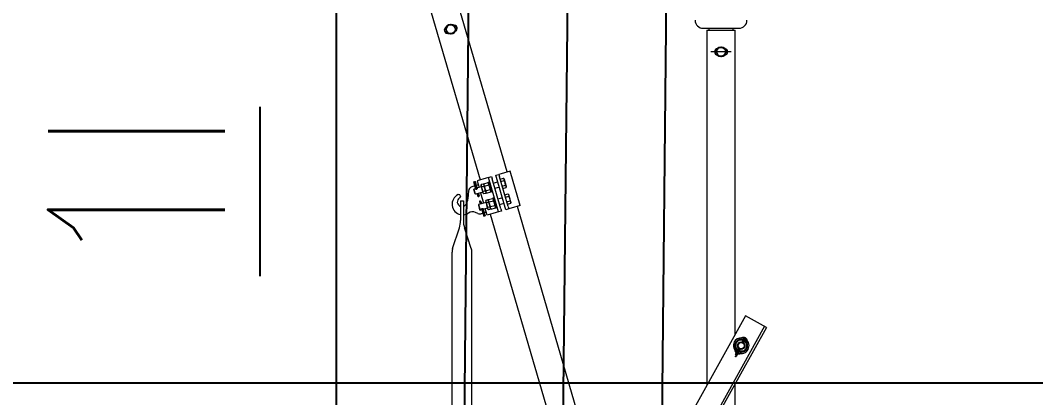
# Model space of a CAD drawing. Header units: millimetres. Extents: x -37020 to 35906, y -101 to 52234.
# Drawn here: x -108.002 to -105.846, y 327.173 to 327.975 of the extents above; entities that cross this region are included whole.
import ezdxf

# ---------------------------------------------------------------- set-up
doc = ezdxf.new("R2010")
doc.units = ezdxf.units.MM
doc.linetypes.add('DASHED2', pattern=[0.375, 0.25, -0.125])
doc.layers.add('Catenaria', color=2, linetype='Continuous')
doc.layers.add('unifilar VIAS Ppales', color=5, linetype='DASHED2')
doc.styles.add('Romans PF', font='romans.shx', dxfattribs={"width": 0.8})

# ---------------------------------------------------------------- blocks, each defined once
blk = doc.blocks.new('cat1234')
at = {"layer": 'Catenaria', "color": 0, "ltscale": 0.1}
for p, q in [((0.9998, 0.42), (10.8394, 0.3188)), ((0.9998, 0.21), (10.8394, 0.1088)), ((0.9998, 0.21), (10.8394, 0.1088)), ((0.9998, 0), (10.8372, -0.1012))]:
    blk.add_line(p, q, dxfattribs=at)
blk = doc.blocks.new('ménsula móvil IN G 2.8m')
at = {"color": 8, "linetype": 'Continuous', "lineweight": 15}
for p, q in [((1285.6, 96.3), (1261, 51.8)), ((1283.3, 92.1), (2376.6, -513.9)), ((1285.6, 96.3), (2378.9, -509.8)), ((1261, 51.8), (2354.2, -554.2)), ((1312.5, 49.4), (1312.5, 47.7)), ((1315.6, 45.5), (1316.3, 46.8)), ((1316.8, 44.8), (1315.6, 45.5)), ((1316.3, 46.8), (1316.5, 47.1)), ((1316.3, 46.8), (1317.3, 46.2)), ((1316.6, 47.4), (1316.5, 47.1)), ((1316.5, 47.1), (1317.5, 46.6)), ((1316.5, 47.1), (1317.5, 46.6)), ((1317.4, 48.8), (1316.6, 47.4)), ((1316.6, 47.4), (1317.7, 46.9)), ((1317.4, 48.8), (1318.6, 48.1)), ((654, 25.8), (650, 25.8)), ((654, -30.2), (654, 30.1)), ((1300.1, 30.1), (654, 30.1)), ((1317.9, 32.7), (1316.9, 31.3)), ((1319.5, 31.8), (1318.8, 30.2)), ((1342.4, 30.6), (1330.4, 37.3)), ((1331.3, 38.5), (1343.5, 31.7)), ((1331.5, 38.8), (1346.8, 30.3)), ((1331.5, 38.8), (1343.3, 32.3)), ((1331.7, 39.1), (1347.3, 30.4)), ((1332.2, 40.5), (1347.7, 31.9)), ((2341, 30.1), (1404.9, 30.1)), ((650, -25.8), (654, -25.8)), ((654, -30.2), (1408.9, -30.2)), ((1753.1, -221), (1028.5, -432.5)), ((1045.4, -490.4), (1827.3, -262.1)), ((1026.7, -426.3), (953.6, -447.7)), ((1026.7, -426.3), (1032.3, -445.4)), ((953.6, -447.7), (959.1, -466.7)), ((1029, -452), (965.5, -470.5)), ((1003.2, -451.2), (1002.1, -452.4)), ((1004.1, -459.2), (1002.1, -452.4)), ((1004.3, -450.9), (1003.2, -451.2)), ((1011.8, -448.7), (1004.3, -450.9)), ((1009, -457.8), (1007, -450.9)), ((1019.3, -446.5), (1011.8, -448.7)), ((1019, -454.9), (1017, -448)), ((1020.4, -446.2), (1019.3, -446.5)), ((1022, -446.6), (1020.4, -446.2)), ((1024, -453.4), (1022, -446.6)), ((1029, -452), (1033.8, -450.6)), ((1032.3, -445.4), (1033.8, -450.6)), ((1033.8, -450.6), (1035.6, -456.7)), ((955.4, -453.9), (599.3, -557.8)), ((959.1, -466.7), (960.7, -471.9)), ((960.7, -471.9), (965.5, -470.5)), ((962.4, -478), (960.7, -471.9)), ((1030.8, -458.1), (967.2, -476.6)), ((968.5, -462.2), (969.6, -461)), ((970.5, -469), (968.5, -462.2)), ((969.6, -461), (970.7, -460.7)), ((1033.6, -467.7), (970, -486.2)), ((970.7, -460.7), (978.2, -458.5)), ((1035.4, -473.7), (971.8, -492.3)), ((975.4, -467.6), (973.4, -460.7)), ((979.3, -483.5), (976.5, -473.9)), ((978.2, -458.5), (985.7, -456.3)), ((985.4, -464.7), (983.4, -457.8)), ((985.7, -456.3), (986.8, -456)), ((986.8, -456), (988.4, -456.4)), ((988, -470.6), (990.8, -480.2)), ((990.4, -463.2), (988.4, -456.4)), ((1010.1, -464.1), (1012.9, -473.7)), ((1024.4, -470.3), (1021.6, -460.7)), ((1035.6, -456.7), (1030.8, -458.1)), ((1033.6, -467.7), (1038.4, -466.3)), ((1040.2, -472.3), (1035.4, -473.7)), ((1038.4, -466.3), (1040.2, -472.3)), ((1040.2, -472.3), (1041.7, -477.5)), ((967.2, -476.6), (962.4, -478)), ((965.2, -487.6), (970, -486.2)), ((967, -493.7), (965.2, -487.6)), ((971.8, -492.3), (967, -493.7)), ((967, -493.7), (968.5, -498.9)), ((977.1, -494.1), (976.2, -491)), ((998.3, -487.9), (977.1, -494.1)), ((977.9, -494.7), (979, -493.5)), ((980.5, -503.5), (977.9, -494.7)), ((985.5, -502), (982.9, -493.2)), ((995.5, -499.1), (992.9, -490.3)), ((996.3, -488.5), (997.9, -488.8)), ((997.4, -484.8), (998.3, -487.9)), ((1000.5, -497.7), (997.9, -488.8)), ((1009.8, -481.2), (1010.7, -484.3)), ((1010.7, -484.3), (1031.9, -478.1)), ((1012.6, -483.7), (1011.5, -484.9)), ((1014.1, -493.7), (1011.5, -484.9)), ((1014.1, -493.7), (1015.7, -494.1)), ((1015.7, -494.1), (1014.6, -495.2)), ((1014.6, -495.2), (1015.8, -499.4)), ((1016.8, -493.7), (1015.7, -494.1)), ((1019.1, -492.2), (1016.5, -483.4)), ((1024.3, -491.5), (1016.8, -493.7)), ((1019.5, -493.8), (1020.8, -498)), ((1031.8, -489.3), (1024.3, -491.5)), ((1033.5, -495.1), (1026, -497.3)), ((1029.1, -489.3), (1026.5, -480.5)), ((1029.5, -490.8), (1030.8, -495.1)), ((1031.5, -479), (1029.9, -478.6)), ((1031.9, -478.1), (1031, -475)), ((1034.1, -487.8), (1031.5, -479)), ((1032.9, -489), (1031.8, -489.3)), ((1034.5, -505.1), (1031.8, -495.6)), ((1032.9, -489), (1034.1, -487.8)), ((1034.5, -489.4), (1032.9, -489)), ((1033.5, -495.1), (1034.6, -494.8)), ((1034.5, -489.4), (1035.7, -493.6)), ((1034.6, -494.8), (1035.7, -493.6)), ((1041.7, -477.5), (1047.2, -496.6)), ((616.2, -615.7), (972.3, -511.7)), ((968.5, -498.9), (974.1, -517.9)), ((974.1, -517.9), (988.1, -513.8)), ((982.1, -503.9), (980.5, -503.5)), ((981, -505), (982.1, -503.9)), ((981, -505), (982.2, -509.2)), ((982.1, -503.9), (983.2, -503.5)), ((983.8, -509.6), (982.2, -509.2)), ((982.8, -515.4), (984.1, -519.8)), ((983.2, -503.5), (990.7, -501.3)), ((984.9, -509.3), (983.8, -509.6)), ((984.9, -509.3), (992.4, -507.1)), ((986, -503.6), (987.2, -507.8)), ((989.4, -518.3), (986.6, -508.8)), ((990.7, -501.3), (998.2, -499.2)), ((999.9, -504.9), (992.4, -507.1)), ((995.9, -500.7), (997.2, -504.9)), ((998.2, -499.2), (999.4, -498.8)), ((998.2, -505.4), (1002.7, -521.1)), ((1000.5, -497.7), (999.4, -498.8)), ((999.4, -498.8), (1000.9, -499.2)), ((999.6, -510.5), (1021.7, -504)), ((1001, -504.6), (999.9, -504.9)), ((1000.9, -499.2), (1002.1, -503.4)), ((1001.6, -514.7), (1000.9, -514.9)), ((1000.9, -514.9), (1001.6, -514.7)), ((1002.1, -503.4), (1001, -504.6)), ((1004.3, -513.9), (1001.6, -514.7)), ((1001.6, -514.7), (1004.3, -513.9)), ((1001.8, -514.8), (1001.6, -514.7)), ((1001.6, -514.7), (1001.6, -514.7)), ((1002, -514.9), (1001.8, -514.8)), ((1002.1, -515), (1002, -514.9)), ((1002.3, -515.2), (1002.1, -515)), ((1002.4, -515.5), (1002.3, -515.2)), ((1002.6, -515.8), (1002.4, -515.5)), ((1005.1, -516.7), (1002.4, -517.5)), ((1005.1, -516.7), (1002.4, -517.5)), ((1002.6, -516.1), (1002.6, -515.8)), ((1002.7, -516.4), (1002.6, -516.1)), ((1002.6, -517.1), (1002.7, -516.9)), ((1002.6, -517.3), (1002.6, -517.1)), ((1002.7, -516.7), (1002.7, -516.4)), ((1002.7, -516.9), (1002.7, -516.7)), ((1006.1, -513.4), (1004.3, -513.9)), ((1004.3, -513.9), (1006, -513.4)), ((1004.3, -513.9), (1004.3, -513.9)), ((1006.8, -516.2), (1005.1, -516.7)), ((1006.8, -516.2), (1005.1, -516.7)), ((1005.1, -516.7), (1005.1, -516.7)), ((1015.8, -499.4), (1017.4, -499.8)), ((1017.4, -499.8), (1018.5, -499.5)), ((1019.6, -509.5), (1017.9, -510)), ((1017.9, -510), (1019.6, -509.5)), ((1018.5, -499.5), (1026, -497.3)), ((1018.7, -512.7), (1020.4, -512.2)), ((1018.7, -512.7), (1020.4, -512.2)), ((1022.3, -508.7), (1019.6, -509.5)), ((1019.6, -509.5), (1022.3, -508.7)), ((1019.6, -509.5), (1019.6, -509.5)), ((1020.2, -499), (1024.8, -514.7)), ((1020.4, -512.2), (1023.1, -511.4)), ((1020.4, -512.2), (1023.1, -511.4)), ((1020.4, -512.2), (1020.4, -512.2)), ((1022, -509.2), (1022.1, -509)), ((1022, -509.5), (1022, -509.2)), ((1022, -509.8), (1022, -509.5)), ((1022.1, -510.1), (1022, -509.8)), ((1022.1, -509), (1022.2, -508.8)), ((1022.2, -510.4), (1022.1, -510.1)), ((1022.2, -508.8), (1022.3, -508.7)), ((1022.3, -510.6), (1022.2, -510.4)), ((1023, -508.5), (1022.3, -508.7)), ((1022.3, -508.7), (1023, -508.5)), ((1022.3, -508.7), (1022.3, -508.7)), ((1022.4, -510.9), (1022.3, -510.6)), ((1022.6, -511.1), (1022.4, -510.9)), ((1022.8, -511.3), (1022.6, -511.1)), ((1022.9, -511.4), (1022.8, -511.3)), ((1023.1, -511.4), (1022.9, -511.4)), ((1023.1, -511.4), (1023.8, -511.2)), ((1023.1, -511.4), (1023.8, -511.2)), ((1023.1, -511.4), (1023.1, -511.4)), ((1024.8, -514.7), (1036.3, -511.3)), ((1024.8, -514.7), (1026, -515.3)), ((1026, -515.3), (1035.7, -512.5)), ((1048.3, -501.1), (1032.9, -505.6)), ((1032.9, -505.6), (1048.3, -501.1)), ((1047.2, -496.6), (1033.2, -500.7)), ((1033.7, -508.3), (1049.1, -503.8)), ((1033.7, -508.3), (1049.1, -503.8)), ((1036.3, -511.3), (1035.3, -507.9)), ((1035.7, -512.5), (1036.3, -511.3)), ((1040.9, -498.4), (1042.2, -502.9)), ((1043.6, -516.2), (1041.3, -521.5)), ((1043, -505.6), (1044.1, -509.3)), ((1049.3, -503.5), (1048.7, -501.3)), ((976, -524.9), (975.4, -522.7)), ((991, -517.8), (975.6, -522.3)), ((975.6, -522.3), (991, -517.8)), ((991.8, -520.6), (976.4, -525)), ((991.8, -520.6), (976.4, -525)), ((984.9, -522.6), (986.9, -529.3)), ((991.2, -524.5), (990.2, -521)), ((1002.7, -521.1), (991.2, -524.5)), ((992.4, -525.1), (991.2, -524.5)), ((1002.1, -522.3), (992.4, -525.1)), ((995.8, -536.5), (1012.3, -537.5)), ((1002.4, -517.5), (1001.7, -517.7)), ((1002.4, -517.5), (1001.7, -517.7)), ((1002.7, -521.1), (1002.1, -522.3)), ((1002.4, -517.5), (1002.6, -517.3)), ((1002.4, -517.5), (1002.4, -517.5)), ((1117.7, -530.2), (1074.2, -544.6)), ((1756, -528.9), (1125.6, -528.9)), ((1007, -553.2), (1007.7, -553.3)), ((1016.6, -552.9), (1016.6, -547.1)), ((1016.6, -547.1), (1058.5, -547.1)), ((1016.6, -552.9), (1058.5, -552.9)), ((1023.9, -541.2), (1022.7, -540.6)), ((1117.7, -569.8), (1074.2, -555.4)), ((1756, -571.1), (1125.6, -571.1))]:
    blk.add_line(p, q, dxfattribs=at)
at = {"color": 8, "lineweight": 15}
blk.add_line((700, 21.5), (700, -21.5), dxfattribs=at)
at = {"color": 8, "linetype": 'Continuous', "lineweight": 15, "flags": 128}
for points in [[(1311.8, 47.8), (1312.2, 48.8), (1312.3, 49)], [(1312.7, 49.6), (1313.4, 50.7), (1313.4, 50.7)], [(1312.9, 47.3), (1312.9, 47.4), (1312.9, 47.5), (1312.9, 47.5), (1312.9, 47.6), (1312.9, 47.6), (1312.9, 47.6), (1312.9, 47.7), (1312.9, 47.7)], [(1313.2, 45.9), (1313.2, 46), (1313.2, 46.3), (1313.1, 46.7), (1312.9, 47.3)], [(1314.5, 49.1), (1314.1, 48.5), (1313.7, 47.8)], [(1314.4, 50), (1314.4, 50), (1314.3, 50), (1314.3, 49.9), (1314.2, 49.9), (1314.2, 49.9), (1314.1, 49.9), (1314.1, 49.9), (1314.1, 49.9)], [(1315.8, 50.5), (1315.7, 50.5), (1315.4, 50.4), (1315, 50.2), (1314.4, 50)], [(1342.4, 30.6), (1342.5, 30.6), (1342.7, 30.6), (1343, 30.6), (1343.4, 30.6), (1343.9, 30.7)], [(1343.5, 31.7), (1343.5, 31.8), (1343.4, 31.9), (1343.4, 32), (1343.4, 32), (1343.4, 32.1), (1343.3, 32.1), (1343.3, 32.2), (1343.3, 32.2), (1343.3, 32.2), (1343.3, 32.3)], [(1343.9, 30.7), (1343.8, 31), (1343.6, 31.4), (1343.5, 31.7)], [(1347.3, 30.4), (1347.3, 30.4), (1347.2, 30.4), (1347.1, 30.4), (1347, 30.4), (1347, 30.4), (1346.9, 30.3), (1346.9, 30.3), (1346.8, 30.3), (1346.8, 30.3), (1346.8, 30.3)], [(1348.5, 30.6), (1348.1, 30.6), (1347.7, 30.5), (1347.3, 30.4)], [(1347.7, 31.9), (1347.7, 31.9), (1347.8, 31.7), (1348, 31.4), (1348.2, 31.1), (1348.5, 30.6)]]:
    blk.add_lwpolyline(points, dxfattribs=at)
at = {"color": 8, "linetype": 'Continuous', "lineweight": 15}
for radius in [8, 6.5]:
    blk.add_circle((1324.5, 42.7), radius, dxfattribs=at)
at = {"color": 8}
for centre in [(700, 0), (651.9, -573.9)]:
    blk.add_circle(centre, 10, dxfattribs=at)
at = {"color": 8, "linetype": 'Continuous', "lineweight": 15}
for centre, radius, start, end in [((633, 38), 17, 0, 90), ((1315.7, 47.5), 8.75, 96.2791, 205.7209), ((1324.5, 42.7), 16.7, 157.9875, 228.7644), ((1312.5, 49.3), 3.51, 61, 281.7336), ((1312.5, 49.3), 2.03, 20.2664, 281.7336), ((1324.5, 42.7), 13.7, 165.7563, 209.2878), ((1312.5, 49.3), 1.67, 20.2664, 281.7336), ((1324.5, 42.7), 16.7, 337.3746, 144.0125), ((1324.5, 42.7), 11.9, 164.7098, 181), ((1313.9, 42.6), 5.21, 61, 101.7336), ((1313.9, 42.6), 4.85, 61, 101.7336), ((1313.9, 42.6), 3.36, 61, 101.7336), ((1319, 51.7), 5.21, 200.2664, 241), ((1312.5, 49.3), 3.51, 20.2664, 61), ((1319, 51.7), 4.85, 200.2664, 241), ((1324.5, 42.7), 13.7, 91.9308, 136.2437), ((1324.5, 42.7), 11.9, 121, 137.2902), ((1319, 51.7), 3.36, 200.2664, 241), ((1324.5, 42.7), 11.9, 61, 121), ((1324.5, 42.7), 13.7, 32.0287, 90.4601), ((1324.5, 42.7), 11.9, 1, 61), ((1324.5, 42.7), 13.7, 338.7588, 29.5024), ((1324.5, 42.7), 11.9, 181, 241), ((1324.5, 42.7), 13.7, 212.4862, 236.5), ((1324.5, 42.7), 16.7, 228.7644, 324.6254), ((1324.5, 42.7), 11.9, 241, 301), ((1324.5, 42.7), 13.7, 245.5, 269.8653), ((1324.5, 42.7), 13.7, 272.5777, 323.2412), ((1324.5, 42.7), 11.9, 301, 322.0659), ((1333.2, 37.8), 8.75, 276.2791, 318.7939), ((1324.5, 42.7), 11.9, 339.9341, 1), ((1333.2, 37.8), 8.75, 343.2061, 25.7209), ((700, 7), 7, 0, 180), ((700, -7), 7, 180, 0), ((633, -38), 17, 270, 0), ((1009.3, -513.9), 5.02, 179.8107, 212.7392), ((1006.1, -513.7), 0.23, 95.3126, 106.2749), ((1006.2, -514.9), 1.45, 297.2373, 95.3126), ((1006.7, -516), 0.23, 286.2749, 297.2373), ((1018.5, -511.3), 1.45, 117.2373, 275.3126), ((1018, -510.2), 0.23, 106.2749, 117.2373), ((1018.7, -512.5), 0.23, 275.3126, 286.2749), ((1015.4, -512.2), 5.02, 359.8107, 32.7392), ((1034.5, -512.1), 10, 336.2749, 16.2749), ((996.5, -526.5), 10, 196.2749, 266.2749), ((1010.7, -562.5), 25, 61.2749, 86.2749), ((1055, -527.6), 15, 156.2749, 214.0893), ((1023.9, -548.6), 22.5, 3.8194, 34.0893), ((1125.6, -553.9), 25, 90, 108.3098), ((650, -567.1), 7, 16.2748, 196.2748), ((1006.8, -556.7), 3.5, 86.2749, 205.2705), ((1023.9, -548.6), 22.5, 205.2705, 348.9792), ((1007.5, -556.8), 3.5, 30.0239, 86.2749), ((1019.1, -550), 10, 210.0239, 343.142), ((1019.1, -550), 10, 16.858, 61.2749), ((1058.5, -497.1), 50, 270, 288.3098), ((1058.5, -602.9), 50, 71.6902, 90), ((653.9, -580.6), 7, 196.2748, 16.2748), ((1125.6, -546.1), 25, 251.6902, 270)]:
    blk.add_arc(centre, radius, start, end, dxfattribs=at)
for centre, major_axis, ratio, start_param, end_param in [((1050.7, -501.9), (-2.78, -0.81), 0.501149, 5.349757, 7.216614), ((1048.6, -502.5), (-0.41, 1.39), 0.534873, 5.645818, 6.091856), ((1048.4, -501.3), (-0.064, 0.221), 0.534873, 6.091856, 6.283185), ((1048.6, -502.5), (-0.41, 1.39), 0.534873, 3.332922, 3.77896), ((1049, -503.6), (-0.064, 0.221), 0.534873, 3.141593, 3.332922)]:
    blk.add_ellipse(centre, major_axis=major_axis, ratio=ratio, start_param=start_param, end_param=end_param, dxfattribs=at)
at = {"color": 8, "linetype": 'Continuous', "lineweight": 15, "extrusion": (0, 0, -1)}
for centre, major_axis, ratio, start_param, end_param in [((976.2, -523.6), (-0.41, 1.39), 0.534873, 5.645818, 6.091856), ((974.1, -524.3), (2.78, 0.81), 0.501149, 5.349757, 7.216614), ((975.7, -522.5), (-0.064, 0.221), 0.534873, 6.091856, 6.283185), ((976.2, -523.6), (-0.41, 1.39), 0.534873, 3.332922, 3.77896), ((976.4, -524.8), (-0.064, 0.221), 0.534873, 3.141593, 3.332922)]:
    blk.add_ellipse(centre, major_axis=major_axis, ratio=ratio, start_param=start_param, end_param=end_param, dxfattribs=at)
at = {"color": 8, "linetype": 'Continuous', "lineweight": 15}
for points, knots in [([(1313.9, 50.2), (1313.7, 50.1), (1313.2, 49.8), (1312.8, 49.5), (1312.5, 49.4)], [0, 0, 0, 0, 0.32141, 1, 1, 1, 1]), ([(1312.5, 45.9), (1312.5, 45.6), (1312.5, 44.5), (1312.6, 43.4), (1312.6, 42.5)], [0, 0, 0, 0, 0.2287917, 1, 1, 1, 1]), ([(1318.4, 52.9), (1317.5, 52.4), (1316.5, 51.8), (1315.6, 51.2), (1315.5, 51.2)], [0, 0, 0, 0, 0.847161, 1, 1, 1, 1]), ([(1324.2, 56.4), (1323.3, 55.9), (1321.5, 54.8), (1319.4, 53.5), (1318.4, 52.9), (1318.4, 52.9)], [0, 0, 0, 0, 0.4845457, 0.9867486, 1, 1, 1, 1]), ([(1330.3, 53.1), (1329.4, 53.6), (1327.7, 54.5), (1325.7, 55.6), (1324.6, 56.3), (1324.2, 56.4)], [0, 0, 0, 0, 0.406635, 0.827972, 1, 1, 1, 1]), ([(1336.3, 49.8), (1335.3, 50.3), (1333.4, 51.3), (1331.4, 52.5), (1330.3, 53.1), (1330.3, 53.1)], [0, 0, 0, 0, 0.484547, 0.986748, 1, 1, 1, 1]), ([(1336.3, 49.8), (1336.3, 49.2), (1336.3, 47.8), (1336.4, 45.5), (1336.4, 43.8), (1336.4, 42.9)], [0, 0, 0, 0, 0.265444, 0.628072, 1, 1, 1, 1]), ([(650, -18.2), (650, -16.8), (650, -14), (650, -9.5), (650, -5), (650, -0.8), (650, 3), (650, 6.9), (650, 10.7), (650, 14.4), (650, 18), (650, 21.3), (650, 24.6), (650, 27.9), (650, 30.9), (650, 33.4), (650, 35.4), (650, 36.9), (650, 37.7), (650, 38), (650, 38), (650, 38)], [0, 0, 0, 0, 0.058891, 0.119603, 0.182018, 0.230818, 0.279611, 0.329449, 0.37928, 0.429119, 0.47895, 0.52775, 0.576543, 0.638964, 0.699677, 0.758561, 0.817451, 0.878164, 0.940579, 0.989378, 1, 1, 1, 1]), ([(1312.6, 42.5), (1312.6, 42.3), (1312.6, 41.3), (1312.6, 39.4), (1312.7, 37.2), (1312.7, 36), (1312.7, 35.6)], [0, 0, 0, 0, 0.066921, 0.435837, 0.815266, 1, 1, 1, 1]), ([(1312.7, 35.6), (1313.6, 35.1), (1315.5, 34), (1317.6, 32.9), (1318.7, 32.3), (1318.7, 32.3)], [0, 0, 0, 0, 0.4845457, 0.9867481, 1, 1, 1, 1]), ([(1318.7, 32.3), (1319.6, 31.8), (1321.3, 30.8), (1323.3, 29.7), (1324.4, 29.1), (1324.7, 28.9)], [0, 0, 0, 0, 0.406636, 0.827972, 1, 1, 1, 1]), ([(1324.7, 28.9), (1325.6, 29.5), (1327.5, 30.6), (1329.6, 31.8), (1330.6, 32.5), (1330.6, 32.5)], [0, 0, 0, 0, 0.484546, 0.986748, 1, 1, 1, 1]), ([(1330.6, 32.5), (1331.5, 33), (1332.8, 33.8), (1334.2, 34.6), (1334.7, 34.9)], [0, 0, 0, 0, 0.597277, 1, 1, 1, 1]), ([(1336.4, 42.9), (1336.4, 42.7), (1336.4, 41.7), (1336.4, 40.1), (1336.5, 38.7), (1336.5, 38.2)], [0, 0, 0, 0, 0.098345, 0.64049, 1, 1, 1, 1]), ([(650, -38), (650, -38), (650, -37.9), (650, -37.4), (650, -36.5), (650, -35.2), (650, -33.6), (650, -31.6), (650, -29.1), (650, -25.9), (650, -22.2), (650, -19.5), (650, -18.2)], [0, 0, 0, 0, 0.0738155, 0.1701917, 0.2665548, 0.362931, 0.459294, 0.5536623, 0.6480177, 0.7687258, 0.8861228, 1, 1, 1, 1]), ([(1002.1, -452.4), (1002.2, -452.2), (1002.6, -451.9), (1003.1, -451.4), (1003.7, -451.1), (1004.1, -451), (1004.3, -450.9)], [0, 0, 0, 0, 0.247711, 0.495365, 0.747705, 1, 1, 1, 1]), ([(1004.3, -450.9), (1004.4, -450.9), (1004.6, -450.8), (1005.1, -450.7), (1005.7, -450.7), (1006.4, -450.8), (1006.8, -450.9), (1007, -450.9)], [0, 0, 0, 0, 0.070056, 0.300425, 0.53083, 0.765392, 1, 1, 1, 1]), ([(1007, -450.9), (1007.6, -450.6), (1008.5, -450), (1009.7, -449.4), (1010.7, -449), (1011.4, -448.8), (1011.8, -448.7)], [0, 0, 0, 0, 0.387945, 0.583937, 0.779906, 1, 1, 1, 1]), ([(1011.8, -448.7), (1012.1, -448.6), (1012.8, -448.4), (1013.9, -448.2), (1014.9, -448.1), (1016, -448), (1016.7, -448), (1017, -448)], [0, 0, 0, 0, 0.199457, 0.398929, 0.601454, 0.804007, 1, 1, 1, 1]), ([(1017, -448), (1017.2, -447.8), (1017.5, -447.5), (1018.1, -447.1), (1018.7, -446.7), (1019.1, -446.6), (1019.3, -446.5)], [0, 0, 0, 0, 0.2477112, 0.4953655, 0.7477053, 1, 1, 1, 1]), ([(1019.3, -446.5), (1019.3, -446.5), (1019.6, -446.4), (1020.1, -446.4), (1020.7, -446.3), (1021.3, -446.4), (1021.8, -446.5), (1022, -446.6)], [0, 0, 0, 0, 0.070056, 0.300425, 0.53083, 0.765392, 1, 1, 1, 1]), ([(970.7, -460.7), (970.7, -460.7), (970.4, -460.8), (970, -461), (969.4, -461.3), (968.9, -461.7), (968.6, -462), (968.5, -462.2)], [0, 0, 0, 0, 0.070056, 0.300425, 0.53083, 0.765392, 1, 1, 1, 1]), ([(973.4, -460.7), (973.2, -460.7), (972.7, -460.6), (972.1, -460.5), (971.4, -460.5), (970.9, -460.6), (970.7, -460.7)], [0, 0, 0, 0, 0.2477112, 0.4953655, 0.7477053, 1, 1, 1, 1]), ([(978.2, -458.5), (977.9, -458.6), (977.2, -458.8), (976.2, -459.2), (975.3, -459.7), (974.3, -460.2), (973.7, -460.6), (973.4, -460.7)], [0, 0, 0, 0, 0.199457, 0.398929, 0.601454, 0.804007, 1, 1, 1, 1]), ([(983.4, -457.8), (982.7, -457.8), (981.7, -457.9), (980.3, -458), (979.3, -458.2), (978.6, -458.4), (978.2, -458.5)], [0, 0, 0, 0, 0.387945, 0.583937, 0.779906, 1, 1, 1, 1]), ([(985.7, -456.3), (985.6, -456.3), (985.4, -456.4), (984.9, -456.6), (984.4, -456.9), (983.9, -457.3), (983.6, -457.7), (983.4, -457.8)], [0, 0, 0, 0, 0.070056, 0.300425, 0.53083, 0.765392, 1, 1, 1, 1]), ([(988.4, -456.4), (988.2, -456.3), (987.7, -456.2), (987, -456.1), (986.3, -456.2), (985.9, -456.3), (985.7, -456.3)], [0, 0, 0, 0, 0.247711, 0.495365, 0.747705, 1, 1, 1, 1]), ([(977.9, -494.7), (978.1, -494.5), (978.4, -494.2), (979, -493.7), (979.6, -493.4), (980, -493.2), (980.2, -493.2)], [0, 0, 0, 0, 0.247269, 0.495363, 0.746874, 1, 1, 1, 1]), ([(980.2, -493.2), (980.3, -493.1), (980.6, -493.1), (981.1, -493), (981.6, -493), (982.2, -493), (982.6, -493.1), (982.9, -493.2)], [0, 0, 0, 0, 0.070059, 0.376588, 0.530821, 0.683101, 1, 1, 1, 1]), ([(982.9, -493.2), (983.3, -493), (984, -492.5), (985.2, -491.9), (986.4, -491.4), (987.3, -491.1), (987.7, -491)], [0, 0, 0, 0, 0.247269, 0.495363, 0.746874, 1, 1, 1, 1]), ([(987.7, -491), (987.8, -490.9), (988.3, -490.8), (989.2, -490.6), (990.4, -490.4), (991.7, -490.3), (992.5, -490.3), (992.9, -490.3)], [0, 0, 0, 0, 0.070056, 0.299813, 0.530831, 0.765026, 1, 1, 1, 1]), ([(992.9, -490.3), (993.1, -490.1), (993.5, -489.7), (994.1, -489.3), (994.7, -488.9), (995, -488.8), (995.2, -488.8)], [0, 0, 0, 0, 0.257198, 0.62627, 0.81314, 1, 1, 1, 1]), ([(995.2, -488.8), (995.4, -488.7), (995.9, -488.6), (996.9, -488.6), (997.5, -488.8), (997.9, -488.8)], [0, 0, 0, 0, 0.268407, 0.632373, 1, 1, 1, 1]), ([(1013.8, -483.4), (1013.6, -483.4), (1013.1, -483.6), (1012.3, -484.1), (1011.8, -484.6), (1011.5, -484.9)], [0, 0, 0, 0, 0.268407, 0.632373, 1, 1, 1, 1]), ([(1016.5, -483.4), (1016.3, -483.3), (1015.7, -483.2), (1014.9, -483.2), (1014.3, -483.2), (1014, -483.3), (1013.8, -483.4)], [0, 0, 0, 0, 0.257198, 0.62627, 0.81314, 1, 1, 1, 1]), ([(1016.8, -493.7), (1016.6, -493.8), (1016.1, -493.9), (1015.1, -493.9), (1014.5, -493.7), (1014.1, -493.7)], [0, 0, 0, 0, 0.268407, 0.632373, 1, 1, 1, 1]), ([(1014.6, -495.2), (1014.7, -495), (1015.1, -494.7), (1015.6, -494.3), (1016.2, -493.9), (1016.6, -493.8), (1016.8, -493.7)], [0, 0, 0, 0, 0.247269, 0.495363, 0.746874, 1, 1, 1, 1]), ([(1021.3, -481.2), (1021.2, -481.2), (1020.7, -481.4), (1019.8, -481.7), (1018.7, -482.2), (1017.6, -482.7), (1016.9, -483.2), (1016.5, -483.4)], [0, 0, 0, 0, 0.070056, 0.299813, 0.530831, 0.765026, 1, 1, 1, 1]), ([(1019.1, -492.2), (1018.9, -492.4), (1018.5, -492.8), (1017.9, -493.3), (1017.3, -493.6), (1017, -493.7), (1016.8, -493.7)], [0, 0, 0, 0, 0.257198, 0.62627, 0.81314, 1, 1, 1, 1]), ([(1016.8, -493.7), (1016.9, -493.7), (1017.1, -493.6), (1017.6, -493.6), (1018.2, -493.5), (1018.9, -493.6), (1019.3, -493.7), (1019.5, -493.8)], [0, 0, 0, 0, 0.070056, 0.300425, 0.53083, 0.765392, 1, 1, 1, 1]), ([(1024.3, -491.5), (1024.2, -491.6), (1023.7, -491.7), (1022.8, -491.9), (1021.6, -492.1), (1020.3, -492.2), (1019.5, -492.2), (1019.1, -492.2)], [0, 0, 0, 0, 0.070056, 0.299813, 0.530831, 0.765026, 1, 1, 1, 1]), ([(1019.5, -493.8), (1019.9, -493.5), (1020.7, -493.1), (1021.8, -492.5), (1023, -491.9), (1023.9, -491.7), (1024.3, -491.5)], [0, 0, 0, 0, 0.247711, 0.495365, 0.747705, 1, 1, 1, 1]), ([(1026.5, -480.5), (1026.1, -480.5), (1025.2, -480.5), (1023.9, -480.6), (1022.6, -480.8), (1021.7, -481.1), (1021.3, -481.2)], [0, 0, 0, 0, 0.247269, 0.495363, 0.746874, 1, 1, 1, 1]), ([(1029.1, -489.3), (1028.7, -489.5), (1028, -490), (1026.8, -490.6), (1025.6, -491.1), (1024.7, -491.4), (1024.3, -491.5)], [0, 0, 0, 0, 0.247269, 0.495363, 0.746874, 1, 1, 1, 1]), ([(1024.3, -491.5), (1024.4, -491.5), (1024.9, -491.4), (1025.8, -491.2), (1027.1, -491), (1028.3, -490.9), (1029.1, -490.9), (1029.5, -490.8)], [0, 0, 0, 0, 0.0700556, 0.2998126, 0.5308313, 0.7650256, 1, 1, 1, 1]), ([(1026, -497.3), (1026.1, -497.3), (1026.6, -497.1), (1027.5, -496.8), (1028.6, -496.3), (1029.7, -495.7), (1030.4, -495.3), (1030.8, -495.1)], [0, 0, 0, 0, 0.0700556, 0.2998126, 0.5308313, 0.7650256, 1, 1, 1, 1]), ([(1028.8, -479), (1028.7, -479), (1028.4, -479.1), (1028, -479.3), (1027.5, -479.6), (1027, -479.9), (1026.7, -480.3), (1026.5, -480.5)], [0, 0, 0, 0, 0.070059, 0.376588, 0.530821, 0.683101, 1, 1, 1, 1]), ([(1031.5, -479), (1031.3, -479), (1030.8, -478.9), (1030.1, -478.8), (1029.4, -478.8), (1029, -478.9), (1028.8, -479)], [0, 0, 0, 0, 0.247269, 0.495363, 0.746874, 1, 1, 1, 1]), ([(1031.8, -489.3), (1031.7, -489.4), (1031.5, -489.4), (1031, -489.5), (1030.4, -489.5), (1029.7, -489.5), (1029.3, -489.4), (1029.1, -489.3)], [0, 0, 0, 0, 0.070056, 0.299813, 0.530831, 0.765026, 1, 1, 1, 1]), ([(1031.8, -489.3), (1031.6, -489.4), (1031, -489.6), (1030.3, -490.1), (1029.8, -490.6), (1029.5, -490.8)], [0, 0, 0, 0, 0.268407, 0.632373, 1, 1, 1, 1]), ([(1033.5, -495.1), (1033.2, -495.2), (1032.7, -495.3), (1031.8, -495.3), (1031.1, -495.1), (1030.8, -495.1)], [0, 0, 0, 0, 0.268407, 0.632373, 1, 1, 1, 1]), ([(1034.1, -487.8), (1033.9, -488), (1033.6, -488.4), (1033, -488.8), (1032.4, -489.1), (1032, -489.3), (1031.8, -489.3)], [0, 0, 0, 0, 0.247269, 0.495363, 0.746874, 1, 1, 1, 1]), ([(1034.5, -489.4), (1034.3, -489.3), (1033.7, -489.2), (1032.9, -489.2), (1032.3, -489.2), (1032, -489.3), (1031.8, -489.3)], [0, 0, 0, 0, 0.257198, 0.62627, 0.81314, 1, 1, 1, 1]), ([(1035.7, -493.6), (1035.7, -493.7), (1035.5, -493.9), (1035, -494.3), (1034.5, -494.6), (1033.9, -495), (1033.6, -495.1), (1033.5, -495.1)], [0, 0, 0, 0, 0.12856, 0.257217, 0.62628, 0.813145, 1, 1, 1, 1]), ([(980.5, -503.5), (980.7, -503.5), (981.2, -503.6), (981.9, -503.7), (982.6, -503.7), (983, -503.6), (983.2, -503.5)], [0, 0, 0, 0, 0.247269, 0.495363, 0.746874, 1, 1, 1, 1]), ([(981, -505), (981.1, -504.9), (981.6, -504.4), (982.2, -504), (982.8, -503.7), (983.1, -503.6), (983.2, -503.5)], [0, 0, 0, 0, 0.257198, 0.62627, 0.81314, 1, 1, 1, 1]), ([(982.2, -509.2), (982.3, -509.3), (982.6, -509.3), (983.1, -509.4), (983.8, -509.5), (984.4, -509.4), (984.8, -509.3), (984.9, -509.3)], [0, 0, 0, 0, 0.12856, 0.257217, 0.62628, 0.813145, 1, 1, 1, 1]), ([(983.2, -503.5), (983.3, -503.5), (983.5, -503.4), (984, -503.2), (984.5, -502.9), (985, -502.5), (985.3, -502.2), (985.5, -502)], [0, 0, 0, 0, 0.070056, 0.299813, 0.530831, 0.765026, 1, 1, 1, 1]), ([(983.2, -503.5), (983.5, -503.5), (984, -503.3), (984.9, -503.4), (985.6, -503.5), (986, -503.6)], [0, 0, 0, 0, 0.268407, 0.632373, 1, 1, 1, 1]), ([(984.9, -509.3), (985.1, -509.2), (985.7, -509), (986.4, -508.5), (986.9, -508), (987.2, -507.8)], [0, 0, 0, 0, 0.268407, 0.632373, 1, 1, 1, 1]), ([(985.5, -502), (985.9, -502), (986.8, -502), (988.1, -501.9), (989.4, -501.7), (990.3, -501.5), (990.7, -501.3)], [0, 0, 0, 0, 0.247269, 0.495363, 0.746874, 1, 1, 1, 1]), ([(990.7, -501.3), (990.6, -501.4), (990.1, -501.5), (989.2, -501.8), (988.1, -502.3), (987, -502.9), (986.3, -503.4), (986, -503.6)], [0, 0, 0, 0, 0.0700556, 0.2998126, 0.5308313, 0.7650256, 1, 1, 1, 1]), ([(992.4, -507.1), (992.3, -507.1), (991.8, -507.3), (990.9, -507.5), (989.6, -507.7), (988.4, -507.8), (987.6, -507.8), (987.2, -507.8)], [0, 0, 0, 0, 0.0700556, 0.2998126, 0.5308313, 0.7650256, 1, 1, 1, 1]), ([(990.7, -501.3), (990.8, -501.3), (991.3, -501.2), (992.2, -500.8), (993.3, -500.3), (994.4, -499.8), (995.1, -499.3), (995.5, -499.1)], [0, 0, 0, 0, 0.070056, 0.299813, 0.530831, 0.765026, 1, 1, 1, 1]), ([(995.9, -500.7), (995.5, -500.7), (994.6, -500.7), (993.3, -500.8), (992, -501), (991.1, -501.2), (990.7, -501.3)], [0, 0, 0, 0, 0.247711, 0.495365, 0.747705, 1, 1, 1, 1]), ([(997.2, -504.9), (996.8, -505.1), (996, -505.6), (994.9, -506.2), (993.7, -506.7), (992.8, -507), (992.4, -507.1)], [0, 0, 0, 0, 0.247269, 0.495363, 0.746874, 1, 1, 1, 1]), ([(995.5, -499.1), (995.7, -499.2), (996.3, -499.3), (997.1, -499.3), (997.7, -499.3), (998, -499.2), (998.2, -499.2)], [0, 0, 0, 0, 0.257198, 0.62627, 0.81314, 1, 1, 1, 1]), ([(998.2, -499.2), (998.1, -499.2), (997.9, -499.3), (997.5, -499.4), (996.9, -499.8), (996.4, -500.2), (996.1, -500.5), (995.9, -500.7)], [0, 0, 0, 0, 0.070056, 0.300425, 0.53083, 0.765392, 1, 1, 1, 1]), ([(999.9, -504.9), (999.8, -504.9), (999.6, -505), (999.1, -505.1), (998.5, -505.1), (997.8, -505), (997.4, -504.9), (997.2, -504.9)], [0, 0, 0, 0, 0.070056, 0.299813, 0.530831, 0.765026, 1, 1, 1, 1]), ([(998.2, -499.2), (998.4, -499.1), (998.9, -498.9), (999.7, -498.4), (1000.2, -497.9), (1000.5, -497.7)], [0, 0, 0, 0, 0.268407, 0.632373, 1, 1, 1, 1]), ([(1000.9, -499.2), (1000.7, -499.2), (1000.2, -499), (999.5, -499), (998.8, -499), (998.4, -499.1), (998.2, -499.2)], [0, 0, 0, 0, 0.247269, 0.495363, 0.746874, 1, 1, 1, 1]), ([(1002.1, -503.4), (1002, -503.6), (1001.6, -503.9), (1001.1, -504.3), (1000.5, -504.7), (1000.1, -504.8), (999.9, -504.9)], [0, 0, 0, 0, 0.247269, 0.495363, 0.746874, 1, 1, 1, 1]), ([(1015.8, -499.4), (1016, -499.5), (1016.5, -499.6), (1017.2, -499.7), (1017.9, -499.6), (1018.3, -499.5), (1018.5, -499.5)], [0, 0, 0, 0, 0.247269, 0.495363, 0.746874, 1, 1, 1, 1]), ([(1018.5, -499.5), (1018.6, -499.5), (1018.8, -499.4), (1019.3, -499.2), (1019.8, -498.9), (1020.3, -498.5), (1020.6, -498.1), (1020.8, -498)], [0, 0, 0, 0, 0.070056, 0.299813, 0.530831, 0.765026, 1, 1, 1, 1]), ([(1020.8, -498), (1021.2, -498), (1022.1, -498), (1023.4, -497.8), (1024.7, -497.6), (1025.6, -497.4), (1026, -497.3)], [0, 0, 0, 0, 0.247269, 0.495363, 0.746874, 1, 1, 1, 1]), ([(1035.1, -507.9), (1035.1, -507.9), (1035.1, -508), (1035.1, -508.2), (1035, -508.4), (1034.9, -508.5), (1034.8, -508.6), (1034.6, -508.7), (1034.4, -508.7), (1034.2, -508.6), (1034, -508.5), (1033.8, -508.4), (1033.6, -508.2), (1033.4, -507.9), (1033.2, -507.7), (1033, -507.4), (1032.9, -507.1), (1032.8, -506.7), (1032.8, -506.4), (1032.8, -506.1), (1032.9, -505.8), (1032.9, -505.5), (1033.1, -505.3), (1033.2, -505.1), (1033.4, -504.9), (1033.5, -504.8), (1033.7, -504.8), (1033.8, -504.8), (1034, -504.8), (1034.1, -505), (1034.2, -505.1), (1034.3, -505.2), (1034.3, -505.2)], [0, 0, 0, 0, 0.003682, 0.039936, 0.076077, 0.113337, 0.148204, 0.184166, 0.217713, 0.25221, 0.286234, 0.321161, 0.356766, 0.393373, 0.429418, 0.466605, 0.501023, 0.536512, 0.56981, 0.604018, 0.638396, 0.673681, 0.709667, 0.746706, 0.782399, 0.81923, 0.85327, 0.888331, 0.92188, 0.956338, 0.991139, 1, 1, 1, 1]), ([(990.4, -521), (990.5, -521), (990.5, -521), (990.6, -521.2), (990.7, -521.3), (990.9, -521.4), (991.1, -521.4), (991.2, -521.3), (991.4, -521.2), (991.5, -521.1), (991.7, -520.9), (991.8, -520.6), (991.9, -520.4), (991.9, -520), (991.9, -519.7), (991.9, -519.4), (991.8, -519.1), (991.7, -518.7), (991.6, -518.5), (991.4, -518.2), (991.2, -518), (991, -517.8), (990.7, -517.6), (990.5, -517.5), (990.3, -517.5), (990.1, -517.5), (989.9, -517.5), (989.8, -517.6), (989.7, -517.8), (989.7, -517.9), (989.6, -518.1), (989.6, -518.2), (989.6, -518.2)], [0, 0, 0, 0, 0.003682, 0.039936, 0.076077, 0.113337, 0.148204, 0.184166, 0.217713, 0.25221, 0.286234, 0.321161, 0.356766, 0.393373, 0.429418, 0.466605, 0.501023, 0.536512, 0.56981, 0.604018, 0.638396, 0.673681, 0.709667, 0.746706, 0.782399, 0.81923, 0.85327, 0.888331, 0.92188, 0.956338, 0.991139, 1, 1, 1, 1])]:
    blk.add_open_spline(points, degree=3, knots=knots, dxfattribs=at)

msp = doc.modelspace()

# ---------------------------------------------------------------- linework, layer by layer
at = {"layer": 'Catenaria', "color": 1, "linetype": 'Continuous', "ltscale": 7}
msp.add_line((-107.331, 326.2958, -11.48), (-107.331, 329.2958, -11.48), dxfattribs=at)
at = {"layer": 'unifilar VIAS Ppales', "color": 251, "linetype": 'Continuous', "ltscale": 10}
msp.add_line((-72.8215, 327.2036, -11.48), (-110.3165, 327.2036, -11.48), dxfattribs=at)
at = {"layer": 'unifilar VIAS Ppales', "color": 251, "linetype": 'Continuous', "ltscale": 10, "elevation": -11.48}
msp.add_lwpolyline([(-149.0357, 322.9035, 0.024862), (-119.2742, 324.3879), (-106.0512, 325.7102, -0.024923), (-76.1091, 327.2037)], format="xyb", dxfattribs=at)

# ---------------------------------------------------------------- block references
at = {"xscale": 0.001, "yscale": 0.001, "zscale": 0.001, "rotation": 270}
msp.add_blockref('ménsula móvil IN G 2.8m', (-106.5143, 328.6078), dxfattribs=at)
at = {"layer": 'Catenaria', "color": 4, "ltscale": 0.1, "rotation": 270}
msp.add_blockref('cat1234', (-107.0408, 329.9764), dxfattribs=at)

# ---------------------------------------------------------------- texts
at = {"layer": 'Catenaria', "color": 4, "style": 'Romans PF', "width": 0.8}
msp.add_text('%%U1I', height=0.375, rotation=90, dxfattribs=at).set_placement((-107.5678, 327.4307))

doc.saveas('drawing.dxf')
